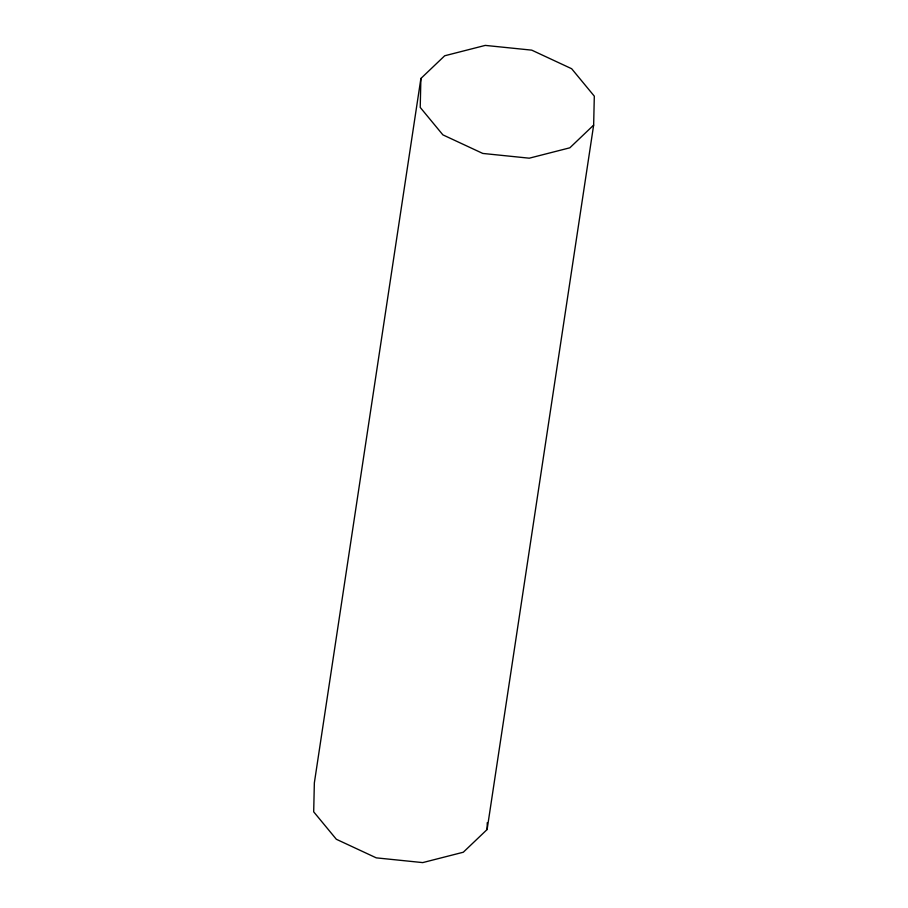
<?xml version="1.0" encoding="UTF-8"?>
<svg xmlns="http://www.w3.org/2000/svg" width="908" height="908" viewBox="0 0 908 908"><rect width="100%" height="100%" fill="white"/><g stroke="black" fill="none" stroke-linecap="round" stroke-linejoin="round"><path stroke-width="1.36" d="M420.892 78.474L420.222 107.416L442.877 134.861L482.795 153.441L529.262 158.185L569.838 147.811L593.65 125.111L594.309 96.169L571.654 68.724L531.736 50.144L485.269 45.4L444.693 55.774L420.892 78.474L314.35 782.889L313.691 811.831L336.346 839.276L376.264 857.856L422.731 862.6L463.307 852.226L487.108 829.526L593.65 125.111M487.108 829.526L487.267 822.637"/></g></svg>
